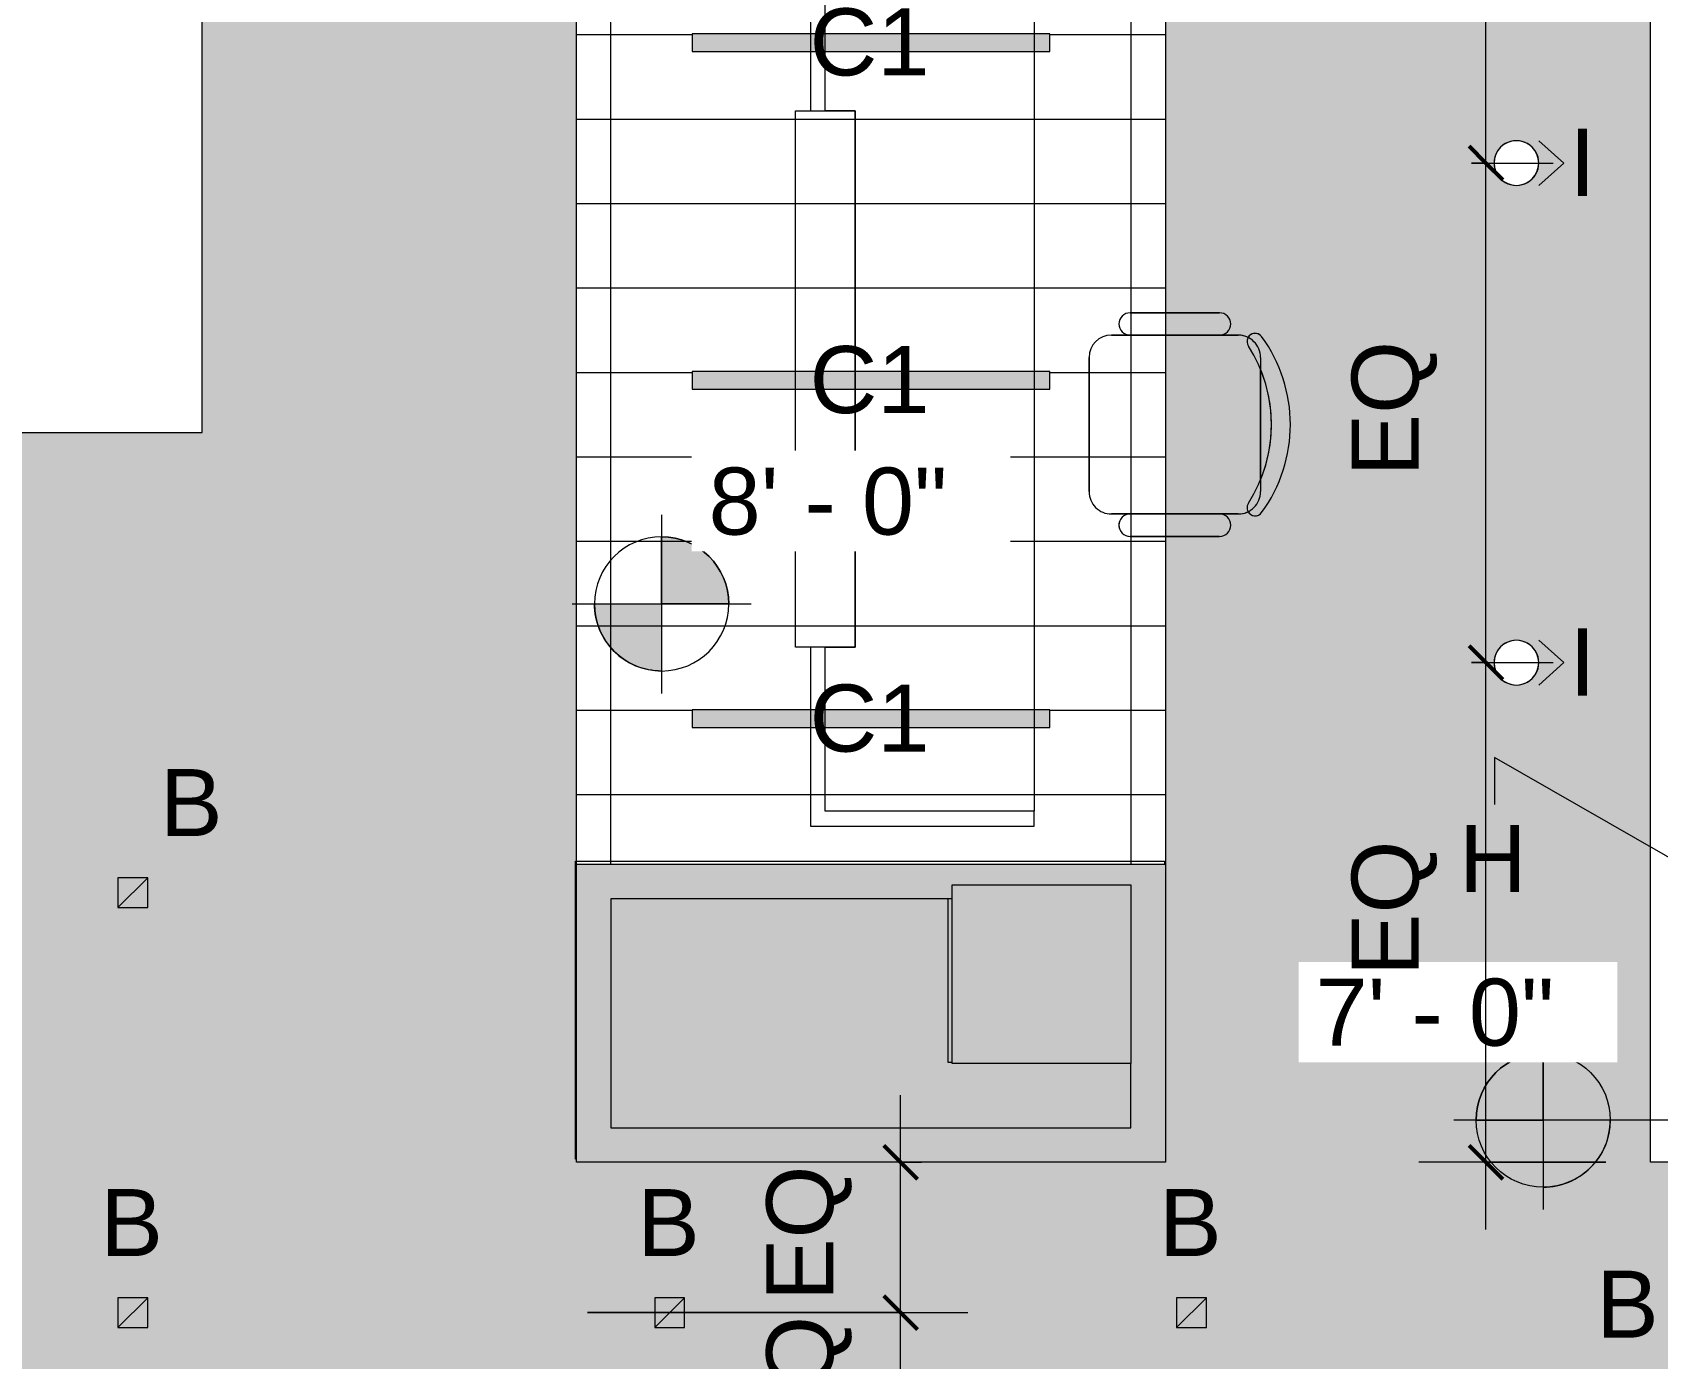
# Model space of a CAD drawing. Header units: inches. Extents: x -1206 to 1060, y -822 to 854.
# Drawn here: x -498.9 to -280.9, y -370.3 to -192.3 of the extents above; entities that cross this region are included whole.
import ezdxf

# ---------------------------------------------------------------- set-up
doc = ezdxf.new("R2010")
doc.units = ezdxf.units.IN
doc.header["$MEASUREMENT"] = 0
for name, color, linetype, lineweight in [('X1$0$18_0109_REV_dwg _7_', 8, 'Continuous', 9), ('X1$0$A-ANNO-DIMS', 211, 'Continuous', 9), ('X1$0$A-ANNO-DIMS-96', 211, 'Continuous', 9), ('X1$0$A-CLNG', 13, 'Continuous', 13), ('X1$0$A-CLNG-PATT', 13, 'Continuous', 13), ('X1$0$A-GENM', 13, 'Continuous', 9), ('X1$0$A-WALL', 113, 'Continuous', 13), ('X1$0$A-WALL-PATT', 111, 'Continuous', 13), ('X1$0$BB Columns_Pen_No__3', 250, 'Continuous', 20), ('X1$0$BB Columns_Pen_No__7', 250, 'Continuous', 20), ('X1$0$E-LITE-EQPM', 33, 'Continuous', 9), ('X1$0$E-LITE-EQPM-IDEN', 33, 'Continuous', 9), ('X1$0$G-ANNO-DIMS', 111, 'Continuous', 9), ('X1$0$I-FURN', 30, 'Continuous', 9), ('X1$0$I-WALL', 2, 'Continuous', 13), ('X1$0$S-COLS', 52, 'Continuous', 9)]:
    doc.layers.add(name, color=color, linetype=linetype, lineweight=lineweight)
doc.styles.add('X1$0$Arial', font='arial.ttf', dxfattribs={"height": 8.999999999999991})
doc.styles.add('X1$0$Swis721 Lt BT', font='swissl.ttf', dxfattribs={"height": 8.999999999999998})
doc.dimstyles.new('X1$0$OTJ_-_3_32__Linear__1_2__Tolerance', dxfattribs={"dimscale": 12, "dimtxt": 9.49783549252963, "dimasz": 0.375, "dimexe": 0.75, "dimexo": 0.5000000000000001, "dimgap": 0.5, "dimtad": 1, "dimdec": 1, "dimrnd": 0.5, "dimzin": 3, "dimdsep": 46, "dimlunit": 4, "dimtxsty": 'X1$0$Swis721 Lt BT', "dimblk1": 'X1$0$_Oblique', "dimblk2": 'X1$0$_Oblique', "dimsah": 1, "dimcen": 0.09, "dimdle": 0.75, "dimazin": 0, "dimtfac": 1, "dimtdec": 4, "dimtix": 1, "dimtmove": 0, "dimatfit": 3, "dimfxl": 1, "dimtvp": 1, "dimfrac": 2, "dimtolj": 1, "dimtzin": 0, "dimarcsym": 2})

# ---------------------------------------------------------------- blocks, each defined once
blk = doc.blocks.new('X1$0$Reception desk - Reception desk-5513343-FIRST FLOOR RCP')
at = {"layer": 'X1$0$A-GENM'}
for p, q in [((20.99523647554813, 62.6190210309234), (-9.004763524451825, 62.61902103092349)), ((-9.004763524451825, 62.61902103092349), (-9.004763524451901, 38.61902103092347)), ((20.99523647554813, 60.61902103092337), (20.99523647554813, 62.61902103092341)), ((-7.00476352445185, 38.61902103092346), (-7.004763524451814, 60.61902103092341)), ((-7.004763524451821, 60.61902103092341), (20.99523647554813, 60.61902103092337)), ((20.99523647554813, 60.61902103092337), (20.99523647554794, -55.3809789690766)), ((-11.00476352445205, -33.38097896907651), (-11.00476352445194, 38.61902103092348)), ((-11.00476352445194, 38.61902103092348), (-9.00476352445194, 38.61902103092348)), ((-9.00476352445194, 38.61902103092348), (-7.00476352445185, 38.61902103092347)), ((-7.00476352445185, 38.61902103092347), (-3.004763524451921, 38.61902103092346)), ((-3.004763524451921, 38.61902103092346), (-7.00476352445185, 38.61902103092346)), ((-3.004763524451921, 38.61902103092345), (-3.004763524452037, -33.38097896907654)), ((-3.004763524452037, -33.38097896907654), (-3.004763524451921, 38.61902103092346)), ((-9.004763524452136, -33.38097896907652), (-11.00476352445205, -33.38097896907651)), ((-7.004763524452139, -33.38097896907652), (-9.004763524452136, -33.38097896907652)), ((-9.004763524452132, -33.38097896907649), (-9.004763524452208, -57.38097896907649)), ((-3.004763524452037, -33.38097896907654), (-7.004763524452139, -33.38097896907652)), ((-7.00476352445225, -55.38097896907643), (-7.004763524452139, -33.38097896907649)), ((-7.004763524452139, -33.38097896907649), (-3.004763524452037, -33.38097896907654)), ((20.99523647554794, -55.38097896907662), (-7.004763524452253, -55.38097896907643)), ((20.99523647554794, -57.38097896907662), (20.99523647554794, -55.38097896907659)), ((-9.004763524452208, -57.38097896907649), (20.99523647554794, -57.38097896907659))]:
    blk.add_line(p, q, dxfattribs=at)
blk = doc.blocks.new('X1$0$F-Chairs1 - Workstation-4960872-FIRST FLOOR RCP')
at = {"layer": 'X1$0$I-FURN'}
for p, q in [((-8.99999999999905, -4.000000000000028), (9.000000000000973, -3.999999999999959)), ((7.440114741748853, -3.999999999999975), (-7.440114741746577, -4.000000000000028)), ((-11.99999999999892, -7.00000000000006), (-11.99999999999886, -24.00000000000004)), ((-11.99999999999886, -24.00000000000004), (-11.99999999999904, -7.000000000000017)), ((12.00000000000114, -23.99999999999996), (12.00000000000107, -6.999999999999964)), ((12.00000000000107, -6.999999999999942), (12.00000000000114, -23.99999999999996)), ((-14.99999999999891, -9.500000000000055), (-14.99999999999887, -21.50000000000005)), ((-14.99999999999887, -21.50000000000005), (-14.99999999999891, -9.500000000000055)), ((15.00000000000114, -21.49999999999994), (15.00000000000109, -9.499999999999943)), ((15.00000000000109, -9.499999999999943), (15.00000000000114, -21.49999999999994)), ((-8.999999999998849, -27.00000000000003), (9.000000000001153, -26.99999999999996)), ((9.000000000001153, -26.99999999999996), (-8.999999999998849, -27.00000000000003))]:
    blk.add_line(p, q, dxfattribs=at)
for centre, radius, start, end in [((1.138951563270374e-12, -20.00000000000012), 20.00000000000012, 53.82549701097881, 126.1745029890219), ((1.138951563270374e-12, -20.00000000000012), 20.00000000000011, 53.8254970109788, 126.1745029890219), ((-11.16784394531313, -4.726820033454812), 1.079356124133392, 126.1745029890219, 306.1745029890276), ((-11.16784394531313, -4.726820033454812), 1.079356124133392, 126.1745029890219, 242.0461196590851), ((-8.999999999999039, -7.000000000000028), 2.999999999999998, 89.99999999999982, 179.9999999999999), ((1.202900409488783e-12, -22.17640827348474), 19.64019157479824, 57.57575250459303, 122.4242474954076), ((1.202900409488783e-12, -22.17640827348474), 19.64019157479824, 68.0323088577692, 111.967691142231), ((9.000000000000963, -6.999999999999953), 2.999999999999996, 359.9999999999994, 89.99999999999987), ((11.16784394531523, -4.726820033454647), 1.079356124133357, 233.8254970109802, 53.82549701097887), ((11.16784394531523, -4.726820033454647), 1.079356124133362, 297.9538803408857, 53.82549701097917), ((-8.99999999999886, -7.000000000000047), 3.000000000000063, 153.7164312021698, 179.9999999999999), ((9.000000000000918, -6.999999999999975), 3.000000000000158, 1.463055153473218e-13, 26.28356879783206), ((-13.49999999999891, -9.50000000000005), 1.5, 1.78111062161957e-13, 180.0000000000001), ((-13.49999999999891, -9.50000000000005), 1.499999999999999, 2.353610464283002e-13, 180.0000000000001), ((13.50000000000108, -9.499999999999948), 1.500000000000001, 1.335832966214677e-13, 180.0000000000001), ((13.50000000000108, -9.499999999999948), 1.499999999999998, 2.417221557912273e-13, 180), ((-13.49999999999887, -21.50000000000004), 1.500000000000003, 180.0000000000001, 5.088887490341627e-14), ((-13.49999999999887, -21.50000000000004), 1.499999999999998, 180.0000000000003, 1.526666247102488e-13), ((13.50000000000114, -21.49999999999995), 1.500000000000008, 180.0000000000002, 5.088887490341627e-14), ((13.50000000000114, -21.49999999999995), 1.500000000000005, 179.9999999999999, 1.526666247102488e-13), ((-8.99999999999886, -24.00000000000003), 3.000000000000003, 180.0000000000001, 269.9999999999999), ((-8.99999999999886, -24.00000000000003), 3.000000000000002, 180.0000000000001, 269.9999999999999), ((9.000000000001142, -23.99999999999998), 2.999999999999991, 269.9999999999998, 2.798888119687895e-13), ((9.000000000001142, -23.99999999999998), 2.999999999999992, 269.9999999999998, 2.417221557912273e-13)]:
    blk.add_arc(centre, radius, start, end, dxfattribs=at)
blk = doc.blocks.new('X1$0$18_0109_REV_dwg _7_-5631515-FIRST FLOOR RCP')
at = {"layer": 'X1$0$BB Columns_Pen_No__3', "color": 9, "flags": 128}
blk.add_lwpolyline([(-6792.559927328699, 2579.066321040759), (-6792.689988332143, 2579.066321040759), (-6792.689988332143, 2619.066321040759), (-6713.689988332142, 2619.066321040759), (-6713.689988332142, 2618.65057956382)], dxfattribs=at)
at = {"layer": 'X1$0$BB Columns_Pen_No__7', "color": 9, "flags": 128}
blk.add_lwpolyline([(-6742.184927328698, 2592.066321040759), (-6742.689988332142, 2592.066321040759), (-6742.689988332142, 2614.033667390925)], dxfattribs=at)
blk = doc.blocks.new('X1$0$L-Recessed Square Downlight - 4_-4552743-FIRST FLOOR RCP')
at = {"layer": 'X1$0$E-LITE-EQPM'}
for p, q in [((-1.99999999999969, -2.00000000000022), (-1.99999999999969, 1.999999999999777)), ((-1.99999999999969, 1.999999999999777), (2.000000000000309, 1.999999999999777)), ((-1.99999999999969, 1.999999999999777), (2.000000000000309, -2.00000000000022)), ((2.000000000000309, 1.999999999999777), (2.000000000000309, -2.00000000000022)), ((2.000000000000309, -2.00000000000022), (-1.99999999999969, -2.00000000000022))]:
    blk.add_line(p, q, dxfattribs=at)
blk = doc.blocks.new('X1$0$Concrete-Rectangular-Column - 24 X 24-V32-FIRST FLOOR RCP')
at = {"layer": 'X1$0$S-COLS'}
blk.add_hatch(color=7, dxfattribs=at).paths.add_polyline_path([(12, -12.00000000000034), (12, 11.99999999999966), (-12, 11.99999999999966), (-12, -12.00000000000034), (-7.076117538866526, -12.00000000000034)], flags=0)
at = {"layer": 'X1$0$S-COLS', "color": 8, "lineweight": 20}
for p, q in [((-12, 12), (11.99999999999999, 12)), ((-12, -12), (-12, 12)), ((11.99999999999999, 12), (11.99999999999999, -12)), ((11.99999999999999, -12), (-12, -12))]:
    blk.add_line(p, q, dxfattribs=at)
blk = doc.blocks.new('X1$0$L-Recessed Circular - Wall Washer - 6_-5374595-FIRST FLOOR RCP')
at = {"layer": 'X1$0$E-LITE-EQPM'}
for p, q in [((-2.999999999999968, -2.999999999999904), (3.19744231092045e-14, -6.377481400514749)), ((3.000000000000021, -2.999999999999904), (3.164135620181696e-14, -6.377481400514749))]:
    blk.add_line(p, q, dxfattribs=at)
for centre, start, end in [((0, 0), 359.9999999999996, 179.9999999999997), ((0, 2.1316282072803e-14), 180.0000000000001, 359.9999999999993)]:
    blk.add_arc(centre, 2.999999999973965, start, end, dxfattribs=at)
blk = doc.blocks.new('X1$0$Spot Elevations - Spot Elevation - Target Filled-49714-FIRST FLOOR RCP')
at = {"layer": 'X1$0$G-ANNO-DIMS'}
h = blk.add_hatch(color=256, dxfattribs=at)
edge = h.paths.add_edge_path(flags=0)
edge.add_line((1.249000902703301e-16, 0), (-0.09374999999999985, 0))
edge.add_arc((4.891920202254595e-16, -2.60208521396521e-16), 0.09375000000000024, 90.00000000000063, 180.0000000000003, ccw=False)
edge.add_line((1.249000902703301e-16, 0.09375000000000007), (1.249000902703301e-16, 0))
h = blk.add_hatch(color=256, dxfattribs=at)
edge = h.paths.add_edge_path(flags=0)
edge.add_line((1.249000902703301e-16, 0), (0.09375000000000029, 0))
edge.add_arc((2.289834988289385e-16, 6.245004513516504e-17), 0.09374999999999996, 269.99999999999955, 359.99999999999966, ccw=False)
edge.add_line((1.249000902703301e-16, -0.09375), (1.249000902703301e-16, 0))
for p, q in [((-2.706168622523819e-16, 0.1243846875261664), (-2.706168622523819e-16, -0.125)), ((1.249000902703301e-16, 0), (1.249000902703301e-16, 0.09375000000000007)), ((0.1250000000000001, 7.067913962433002e-16), (-0.1249999999999998, 7.067913962433002e-16)), ((-0.09374999999999985, 0), (1.249000902703301e-16, 0)), ((1.249000902703301e-16, 0), (1.249000902703301e-16, -0.09375)), ((0.09375000000000029, 0), (1.249000902703301e-16, 0))]:
    blk.add_line(p, q, dxfattribs=at)
blk.add_circle((1.249000902703301e-16, 0), 0.09375000000000007, dxfattribs=at)
for centre, radius, start, end in [((4.891920202254595e-16, -2.60208521396521e-16), 0.09375000000000024, 90.0000000000002, 179.9999999999999), ((2.289834988289385e-16, 6.245004513516504e-17), 0.09374999999999996, 269.9999999999992, 359.9999999999993)]:
    blk.add_arc(centre, radius, start, end, dxfattribs=at)
blk = doc.blocks.new('X1$0$DIMBLOCK5-FIRST FLOOR RCP')
at = {"layer": 'X1$0$A-ANNO-DIMS-96', "lineweight": 50, "transparency": 16777216}
for p, q in [((-382.4478422680444, -364.1202338006263), (-384.6978422680444, -361.8702338006263)), ((-382.4478422680444, -364.1202338006263), (-380.1978422680444, -366.3702338006263)), ((-382.4478422680444, -384.2963474559079), (-384.6978422680444, -382.046347455908)), ((-382.4478422680444, -384.2963474559079), (-380.1978422680444, -386.5463474559079))]:
    blk.add_line(p, q, dxfattribs=at)
at = {"layer": 'X1$0$A-ANNO-DIMS-96', "transparency": 16777216}
for p, q in [((-424.4464619683785, -364.1202338006261), (-373.4478422680444, -364.1202338006264)), ((-382.4478422680444, -364.1202338006263), (-424.4464619683785, -364.1202338006261)), ((-382.4478422680444, -393.2963474559079), (-382.4478422680444, -364.1202338006263)), ((-379.6298227833839, -384.2963474559079), (-391.4478422680444, -384.2963474559079)), ((-382.4478422680445, -384.2963474559079), (-379.6298227833839, -384.2963474559079))]:
    blk.add_line(p, q, dxfattribs=at)
at = {"layer": 'X1$0$A-ANNO-DIMS-96', "color": 0, "transparency": 16777216, "insert": (-400.4630281386887, -382.7261907128374), "char_height": 8.999999999999998, "width": 20.44296020296854, "attachment_point": 1, "rotation": 90, "line_spacing_factor": 1.005061956881442, "style": 'X1$0$Swis721 Lt BT'}
blk.add_mtext('EQ', dxfattribs=at)
blk = doc.blocks.new('X1$0$_Oblique')
at = {"color": 0, "linetype": 'ByBlock', "lineweight": -2}
blk.add_line((-0.5, -0.5), (0.5, 0.5), dxfattribs=at)
blk = doc.blocks.new('X1$0$DIMBLOCK6-FIRST FLOOR RCP')
at = {"layer": 'X1$0$A-ANNO-DIMS-96', "transparency": 16777216}
for p, q in [((-382.4478422680444, -364.1202338006263), (-382.4478422680443, -334.9441201453417)), ((-379.6298227833838, -343.9441201453417), (-391.4478422680443, -343.9441201453417)), ((-382.4478422680443, -343.9441201453418), (-379.6298227833838, -343.9441201453418)), ((-424.4464619683785, -364.1202338006261), (-373.4478422680444, -364.1202338006264)), ((-382.4478422680444, -364.1202338006263), (-424.4464619683785, -364.1202338006261))]:
    blk.add_line(p, q, dxfattribs=at)
at = {"layer": 'X1$0$A-ANNO-DIMS-96', "lineweight": 50, "transparency": 16777216}
for p, q in [((-382.4478422680443, -343.9441201453417), (-384.6978422680443, -341.6941201453417)), ((-382.4478422680443, -343.9441201453417), (-380.1978422680443, -346.1941201453417)), ((-382.4478422680444, -364.1202338006263), (-384.6978422680444, -361.8702338006263)), ((-382.4478422680444, -364.1202338006263), (-380.1978422680444, -366.3702338006263))]:
    blk.add_line(p, q, dxfattribs=at)
at = {"layer": 'X1$0$A-ANNO-DIMS-96', "color": 0, "transparency": 16777216, "insert": (-400.4630281386887, -362.5500770575543), "char_height": 8.999999999999998, "width": 20.44296020296854, "attachment_point": 1, "rotation": 90, "line_spacing_factor": 1.005061956881442, "style": 'X1$0$Swis721 Lt BT'}
blk.add_mtext('EQ', dxfattribs=at)
blk = doc.blocks.new('X1$0$DIMBLOCK17-FIRST FLOOR RCP')
at = {"layer": 'X1$0$A-ANNO-DIMS-96', "lineweight": 50, "transparency": 16777216}
for p, q in [((-303.9455141061982, -276.8955469854113), (-306.1955141061982, -274.6455469854113)), ((-303.9455141061982, -276.8955469854113), (-301.6955141061982, -279.1455469854113)), ((-303.9455141061982, -343.9441201453419), (-306.1955141061982, -341.6941201453419)), ((-303.9455141061982, -343.9441201453419), (-301.6955141061982, -346.1941201453419))]:
    blk.add_line(p, q, dxfattribs=at)
at = {"layer": 'X1$0$A-ANNO-DIMS-96', "transparency": 16777216}
for p, q in [((-305.864359080701, -276.8955469854113), (-294.9455141061982, -276.8955469854113)), ((-303.9455141061982, -276.8955469854113), (-305.8643590807011, -276.8955469854113)), ((-303.9455141061982, -352.9441201453419), (-303.9455141061982, -276.8955469854113)), ((-287.8643590807012, -343.9441201453419), (-312.9455141061982, -343.9441201453419)), ((-303.9455141061982, -343.9441201453419), (-287.8643590807012, -343.9441201453419))]:
    blk.add_line(p, q, dxfattribs=at)
at = {"layer": 'X1$0$A-ANNO-DIMS-96', "color": 0, "transparency": 16777216, "insert": (-321.9606999768425, -318.9377336499469), "char_height": 8.999999999999998, "width": 20.44296020296854, "attachment_point": 1, "rotation": 90, "line_spacing_factor": 1.005061956881442, "style": 'X1$0$Swis721 Lt BT'}
blk.add_mtext('EQ', dxfattribs=at)
blk = doc.blocks.new('X1$0$DIMBLOCK18-FIRST FLOOR RCP')
at = {"layer": 'X1$0$A-ANNO-DIMS-96', "lineweight": 50, "transparency": 16777216}
for p, q in [((-303.9455141061982, -209.8469738254806), (-306.1955141061982, -207.5969738254806)), ((-303.9455141061982, -209.8469738254806), (-301.6955141061982, -212.0969738254806)), ((-303.9455141061982, -276.8955469854113), (-306.1955141061982, -274.6455469854113)), ((-303.9455141061982, -276.8955469854113), (-301.6955141061982, -279.1455469854113))]:
    blk.add_line(p, q, dxfattribs=at)
at = {"layer": 'X1$0$A-ANNO-DIMS-96', "transparency": 16777216}
for p, q in [((-305.864359080701, -209.8469738254806), (-294.9455141061982, -209.8469738254806)), ((-303.9455141061982, -209.8469738254806), (-305.8643590807011, -209.8469738254806)), ((-303.9455141061982, -276.8955469854113), (-303.9455141061982, -209.8469738254806)), ((-305.864359080701, -276.8955469854113), (-294.9455141061982, -276.8955469854113)), ((-303.9455141061982, -276.8955469854113), (-305.8643590807011, -276.8955469854113))]:
    blk.add_line(p, q, dxfattribs=at)
at = {"layer": 'X1$0$A-ANNO-DIMS-96', "color": 0, "transparency": 16777216, "insert": (-321.9606999768425, -251.8891604900162), "char_height": 8.999999999999998, "width": 20.44296020296854, "attachment_point": 1, "rotation": 90, "line_spacing_factor": 1.005061956881442, "style": 'X1$0$Swis721 Lt BT'}
blk.add_mtext('EQ', dxfattribs=at)
blk = doc.blocks.new('X1$0$DIMBLOCK19-FIRST FLOOR RCP')
at = {"layer": 'X1$0$A-ANNO-DIMS-96', "lineweight": 50, "transparency": 16777216}
for p, q in [((-303.9455141061982, -142.79840066555), (-306.1955141061982, -140.54840066555)), ((-303.9455141061982, -142.79840066555), (-301.6955141061982, -145.04840066555)), ((-303.9455141061982, -209.8469738254806), (-306.1955141061982, -207.5969738254806)), ((-303.9455141061982, -209.8469738254806), (-301.6955141061982, -212.0969738254806))]:
    blk.add_line(p, q, dxfattribs=at)
at = {"layer": 'X1$0$A-ANNO-DIMS-96', "transparency": 16777216}
for p, q in [((-305.8643590807009, -142.79840066555), (-294.9455141061982, -142.79840066555)), ((-303.9455141061982, -142.79840066555), (-305.8643590807009, -142.79840066555)), ((-303.9455141061982, -209.8469738254806), (-303.9455141061982, -142.79840066555)), ((-305.864359080701, -209.8469738254806), (-294.9455141061982, -209.8469738254806)), ((-303.9455141061982, -209.8469738254806), (-305.8643590807011, -209.8469738254806))]:
    blk.add_line(p, q, dxfattribs=at)
at = {"layer": 'X1$0$A-ANNO-DIMS-96', "color": 0, "transparency": 16777216, "insert": (-321.9606999768425, -184.8405873300855), "char_height": 8.999999999999998, "width": 20.44296020296854, "attachment_point": 1, "rotation": 90, "line_spacing_factor": 1.005061956881442, "style": 'X1$0$Swis721 Lt BT'}
blk.add_mtext('EQ', dxfattribs=at)
blk = doc.blocks.new('X1')
at = {"layer": 'X1$0$A-CLNG-PATT'}
h = blk.add_hatch(dxfattribs=at)
h.set_pattern_fill('FP1_1', color=256, style=0, pattern_type=2)
h.set_pattern_definition([(0, (0, 0), (30.72, 7.68), [1.267, -21.773, 1.267, -21.773, -122.88]), (0, (0, 0), (30.72, 7.68), [-46.08, 1.267, -44.813, 1.267, -21.773, -53.76]), (0, (0, 0), (30.72, 7.68), [-115.2, 1.267, -14.093, 1.267, -37.133]), (120, (11.52, 3.84), (-22.01107510106448, 22.76430040425796), [1.267, -21.773, 1.267, -21.773, -122.88]), (120, (11.52, 3.84), (-22.01107510106448, 22.76430040425796), [-46.07999999999999, 1.267, -44.813, 1.267, -21.773, -53.75999999999999]), (120, (11.52, 3.84), (-22.01107510106448, 22.76430040425796), [-115.2, 1.267, -14.093, 1.267, -37.133]), (240, (15.36, 19.2), (-8.708924898935503, -30.44430040425795), [1.267, -21.773, 1.267, -21.773, -122.88]), (240, (15.36, 19.2), (-8.708924898935503, -30.44430040425795), [-46.08, 1.267, -44.813, 1.267, -21.773, -53.76]), (240, (15.36, 19.2), (-8.708924898935503, -30.44430040425795), [-115.2, 1.267, -14.093, 1.267, -37.133])])
h.paths.add_polyline_path([(-326.9749493064213, -551.3034225132491), (-321.1820315692584, -551.3034225132491), (-321.1820315692584, -406.1941201481503), (-104.6607779913061, -406.1941201481503), (-104.6607779913061, -343.944120145342), (-281.8643590807015, -343.944120145342), (-281.8643590807005, -8.70125434568905), (-476.1457181878784, -8.70125434568905), (-476.1457181878782, -246.007859512511), (-794.4294770481946, -246.00785951251), (-794.4294770481947, -455.2963474559088), (-794.5857920039754, -455.2963474559088), (-794.5857920039754, -551.3034225132491), (-768.9294770482086, -551.3034225132491), (-768.9294770482086, -551.2152997941719), (-409.6794770481947, -551.2152997941729), (-409.6794770481947, -551.3034225132491), (-349.3101361878238, -551.3034225132491)], flags=0)
h.paths.add_polyline_path([(-365.675925315433, -515.194120145342), (-749.8357920039759, -515.194120145342), (-749.8357920039754, -384.2963474559099), (-365.6759253154311, -384.2963474559099), (-365.6759253154315, -510.3061674075047)], flags=0)
h.paths.add_polyline_path([(-346.9294770482089, -343.9441201453427), (-425.9294770482089, -343.9441201453423), (-425.9294770482089, -134.9441201453421), (-346.9294770482084, -134.9441201453423), (-346.9294770482089, -339.3191201453424)], flags=0)
h.paths.add_polyline_path([(-351.5544770482088, -339.3191201453424), (-351.5544770482088, -330.7009986856492), (-375.5544770482088, -330.7009986856492), (-375.5544770482088, -308.5691201453421), (-421.3044770482086, -308.5691201453421), (-421.304477048209, -339.3191201453424), (-362.4294770482098, -339.3191201453424)], flags=0)
h.paths.add_polyline_path([(-651.929477048209, -330.7009986856492), (-675.929477048209, -330.7009986856492), (-675.929477048209, -306.7009986856492), (-651.929477048209, -306.7009986856492)], flags=0)
h.paths.add_polyline_path([(-362.4294770482098, -285.5931275518305), (-362.4294770482098, -283.2415650518306), (-410.42947704821, -283.2415650518306), (-410.42947704821, -285.5931275518305), (-365.6759253154311, -285.5931275518305)], flags=0)
h.paths.add_polyline_path([(-299.8643590807009, -279.8955469854116), (-300.6408162160087, -279.7933244642789), (-301.364359080701, -279.4936231967652), (-301.9856794242607, -279.0168673289713), (-302.4624352920543, -278.395546985412), (-302.7621365595683, -277.6720041207196), (-302.864359080701, -276.8955469854116), (-302.7621365595683, -276.119089850104), (-302.4624352920545, -275.3955469854118), (-301.9856794242607, -274.7742266418521), (-301.364359080701, -274.2974707740584), (-300.6408162160087, -273.9977695065447), (-299.864359080701, -273.8955469854116), (-299.0879019453934, -273.9977695065447), (-298.364359080701, -274.2974707740584), (-297.7430387371414, -274.7742266418521), (-297.2662828693479, -275.3955469854118), (-296.9665816018338, -276.119089850104), (-296.8643590807009, -276.8955469854126), (-296.9665816018336, -277.6720041207192), (-297.2662828693481, -278.395546985412), (-297.7430387371412, -279.0168673289713), (-298.364359080701, -279.4936231967652), (-299.0879019453934, -279.7933244642789)], flags=0)
h.paths.add_polyline_path([(-410.42947704821, -240.1748214966055), (-362.4294770482098, -240.1748214966055), (-362.4294770482098, -237.8232589966065), (-410.42947704821, -237.8232589966065)], flags=0)
h.paths.add_polyline_path([(-299.864359080701, -212.8469738254874), (-300.6408162160087, -212.7447513043484), (-301.364359080701, -212.4450500368342), (-301.9856794242607, -211.9682941690406), (-302.4624352920545, -211.3469738254809), (-302.7621365595681, -210.6234309607886), (-302.864359080701, -209.8469738254811), (-302.7621365595681, -209.0705166901732), (-302.4624352920545, -208.3469738254811), (-301.9856794242607, -207.7256534819215), (-301.364359080701, -207.2488976141277), (-300.6408162160087, -206.949196346614), (-299.864359080701, -206.8469738254809), (-299.0879019453932, -206.949196346614), (-298.364359080701, -207.2488976141277), (-297.7430387371412, -207.7256534819215), (-297.2662828693479, -208.3469738254811), (-296.9665816018336, -209.0705166901735), (-296.864359080701, -209.8469738254811), (-296.9665816018338, -210.6234309607886), (-297.2662828693479, -211.3469738254809), (-297.7430387371414, -211.9682941690406), (-298.4640024154911, -212.4863236575046), (-299.0879019453934, -212.7447513043484)], flags=0)
h.paths.add_polyline_path([(-362.4294770482098, -194.8607106618027), (-362.4294770482098, -192.509148161804), (-410.42947704821, -192.509148161804), (-410.42947704821, -194.8607106618027), (-363.0626604237056, -194.8607106618027)], flags=0)
h.paths.add_polyline_path([(-391.8966361878238, -149.6199013953381), (-362.4294770482098, -149.6199013953381), (-362.4294770482098, -147.2683388953382), (-410.42947704821, -147.2683388953382), (-410.42947704821, -149.6199013953381), (-407.4719493144545, -149.6199013953381)], flags=0)
h.paths.add_polyline_path([(-299.864359080701, -145.7984006655506), (-300.6408162160087, -145.6961781444177), (-301.4003236878238, -145.3688802632462), (-301.9856794242607, -144.9197210091101), (-302.4624352920543, -144.2984006655504), (-302.7621365595681, -143.5748578008579), (-302.8643590807009, -142.7984006655504), (-302.7621365595681, -142.0219435302426), (-302.4624352920541, -141.2984006655504), (-301.9856794242605, -140.6770803219908), (-301.3643590807009, -140.200324454197), (-300.6408162160085, -139.9006231866831), (-299.8643590807007, -139.7984006655774), (-299.0879019453931, -139.9006231866831), (-298.3643590807009, -140.200324454197), (-297.7430387371409, -140.6770803219908), (-297.2662828693476, -141.2984006655504), (-296.9665816018334, -142.021943530243), (-296.8643590807009, -142.7984006655473), (-296.9665816018336, -143.5748578008579), (-297.2662828693476, -144.2984006655504), (-297.7430387371412, -144.9197210091101), (-298.3643590807009, -145.3964768769037), (-299.0879019453932, -145.6961781444177)], flags=0)
h.paths.add_polyline_path([(-351.8357920039767, -93.1941201453419), (-378.1794770482085, -93.1941201453419), (-378.1794770482085, -64.6941201453419), (-349.6794770482085, -64.6941201453419), (-349.6794770482085, -93.1941201453419), (-350.3044770482084, -93.1941201453419)], flags=0)
h.paths.add_polyline_path([(-369.1888555813478, -90.9441201453419), (-351.9294770482085, -90.9441201453419), (-351.9294770482085, -90.70099868564834), (-375.8357920039767, -90.70099868564834), (-375.8357920039767, -66.9441201453419), (-375.9294770482083, -66.9441201453419), (-375.9294770482083, -90.9441201453419), (-369.8708573594471, -90.9441201453419)], flags=0)
h.paths.add_polyline_path([(-299.8643590807007, -78.74982750561973), (-300.6408162160085, -78.64760498448685), (-301.3643590807007, -78.347903716973), (-301.9856794242605, -77.8711478491794), (-302.4624352920541, -77.24982750561956), (-302.7621365595678, -76.52628464092719), (-302.8643590807005, -75.7498275056194), (-302.7621365595678, -74.97337037031211), (-302.4624352920541, -74.24982750561973), (-301.9856794242607, -73.62850716206007), (-301.3643590807005, -73.15175129426596), (-300.640816216008, -72.85205002675211), (-299.8643590807005, -72.7498275056194), (-299.0879019453948, -72.85205002675228), (-298.3643590807005, -73.15175129426613), (-297.7430387371409, -73.62850716206007), (-297.2662828693473, -74.24982750561973), (-296.9665816018336, -74.97337037031211), (-296.8643590807009, -75.74982750561956), (-296.9665816018334, -76.52628464092719), (-297.2662828693473, -77.24982750561956), (-297.7430387371409, -77.8711478491794), (-298.3643590807005, -78.347903716973), (-299.0879019453931, -78.64760498448685)], flags=0)
h = blk.add_hatch(dxfattribs=at)
h.set_pattern_fill('FP1_31', color=256, style=0, pattern_type=2)
h.set_pattern_definition([(0, (0, 0), (0, 11.331), [])])
h.paths.add_polyline_path([(-349.3101361878238, -303.9441201453422), (-346.9294770482084, -303.9441201453422), (-346.9294770482084, -134.9441201453423), (-425.9294770482085, -134.9441201453421), (-425.9294770482089, -303.9441201453412), (-351.5544770482088, -303.9441201453422)], flags=0)
h.paths.add_polyline_path([(-346.9294770482084, -303.9441201453422), (-351.5544770482088, -298.4684207424398), (-351.5544770482088, -297.7667448351818), (-349.3101361878238, -300.7643958229713)], flags=0)
h.paths.add_polyline_path([(-425.9294770482089, -303.9441201453412), (-421.3044770482088, -297.7667448351801), (-421.3044770482088, -298.4684207424385)], flags=0)
h.paths.add_polyline_path([(-362.4294770482098, -285.5931275518305), (-410.42947704821, -285.5931275518305), (-410.42947704821, -283.2415650518306), (-362.4294770482098, -283.2415650518306)], flags=0)
h.paths.add_polyline_path([(-410.42947704821, -240.1748214966055), (-410.42947704821, -237.8232589966055), (-362.4294770482098, -237.8232589966065), (-362.4294770482098, -240.1748214966055), (-391.8966361878238, -240.1748214966055)], flags=0)
h.paths.add_polyline_path([(-362.4294770482098, -194.8607106618027), (-410.42947704821, -194.8607106618027), (-410.42947704821, -192.509148161804), (-362.4294770482098, -192.509148161804)], flags=0)
h.paths.add_polyline_path([(-391.8966361878238, -149.6199013953381), (-410.42947704821, -149.6199013953381), (-410.42947704821, -147.2683388953382), (-362.4294770482098, -147.2683388953382), (-362.4294770482098, -149.6199013953381)], flags=0)
h.paths.add_polyline_path([(-352.7462757803817, -139.5691201453422), (-346.9294770482084, -134.9441201453423), (-351.8142255177337, -139.5691201453422)], flags=0)
h.paths.add_polyline_path([(-420.112678316036, -139.5691201453422), (-421.0447285786847, -139.5691201453422), (-421.3044770482086, -139.3231839054223), (-421.3044770482086, -138.6215079981638)], flags=0)
at = {"layer": 'X1$0$A-WALL-PATT', "lineweight": 9}
for points in [[(-351.5544770482088, -308.5691201453421), (-346.9294770482084, -308.5691201453421), (-346.9294770482084, -303.9441201453422), (-425.9294770482089, -303.9441201453419), (-425.9294770482089, -308.5691201453421), (-375.5544770482088, -308.5691201453421), (-375.5544770482088, -306.7009986856492), (-351.5544770482088, -306.7009986856492)], [(-425.9294770482089, -343.9441201453423), (-421.304477048209, -343.9441201453423), (-421.3044770482086, -308.5691201453421), (-425.9294770482089, -308.5691201453421), (-425.9294770482089, -339.3191201453421)], [(-346.9294770482089, -339.3191201453424), (-346.9294770482084, -308.5691201453421), (-351.5544770482088, -308.5691201453421), (-351.5544770482088, -339.3191201453424), (-349.3101361878238, -339.3191201453424)], [(-346.9294770482089, -343.9441201453427), (-346.9294770482089, -339.3191201453424), (-421.304477048209, -339.3191201453424), (-421.304477048209, -343.9441201453423), (-349.3101361878238, -343.9441201453427)]]:
    blk.add_hatch(color=7, dxfattribs=at).paths.add_polyline_path(points, flags=0)
at = {"layer": 'X1$0$A-CLNG'}
for p, q in [((-476.1457181878782, -246.0078595125105), (-476.1457181878779, -8.701254345688794)), ((-425.9294770482087, -303.9441201453412), (-425.9294770482084, -134.9441201453417)), ((-346.9294770482084, -134.9441201453419), (-346.9294770482086, -303.9441201453415)), ((-362.4294770482096, -192.5091481618035), (-410.4294770482097, -192.5091481618021)), ((-410.4294770482095, -192.5091481618021), (-410.4294770482097, -194.8607106618021)), ((-362.4294770482097, -194.8607106618036), (-362.4294770482096, -192.5091481618036)), ((-410.4294770482097, -194.8607106618022), (-362.4294770482097, -194.8607106618036)), ((-362.4294770482099, -237.8232589966051), (-410.4294770482098, -237.8232589966061)), ((-410.4294770482098, -237.8232589966061), (-410.4294770482097, -240.1748214966061)), ((-362.4294770482098, -240.1748214966051), (-362.4294770482098, -237.8232589966051)), ((-410.4294770482098, -240.1748214966061), (-362.4294770482098, -240.1748214966051)), ((-794.585792003975, -246.0078595125095), (-476.1457181878782, -246.0078595125105)), ((-362.4294770482099, -283.24156505183), (-410.4294770482099, -283.2415650518287)), ((-410.4294770482098, -283.2415650518287), (-410.4294770482099, -285.5931275518287)), ((-362.4294770482099, -285.59312755183), (-362.4294770482099, -283.24156505183)), ((-410.4294770482099, -285.5931275518287), (-362.4294770482099, -285.59312755183))]:
    blk.add_line(p, q, dxfattribs=at)
for centre, radius, start, end in [((-299.864359080701, -209.8469738254806), 3, 90, 269.9999999999996), ((-299.864359080701, -209.8469738254806), 2.999999999999986, 269.9999999999994, 89.99999999999973), ((-299.864359080701, -276.8955469854113), 3, 90, 269.9999999999996), ((-299.864359080701, -276.8955469854113), 2.999999999999972, 269.9999999999991, 89.99999999999946)]:
    blk.add_arc(centre, radius, start, end, dxfattribs=at)
at = {"layer": 'X1$0$A-WALL', "lineweight": 9}
for p, q in [((-421.3044770482088, -303.9441201453412), (-421.3044770482085, -139.5691201453417)), ((-351.5544770482084, -139.5691201453419), (-351.5544770482086, -303.9441201453415))]:
    blk.add_line(p, q, dxfattribs=at)
at = {"layer": 'X1$0$A-WALL', "color": 8, "lineweight": 20}
for p, q in [((-425.9294770482087, -303.9441201453412), (-346.9294770482087, -303.9441201453415)), ((-425.9294770482088, -343.9441201453417), (-425.9294770482087, -303.9441201453412)), ((-346.9294770482087, -303.9441201453415), (-346.9294770482088, -343.9441201453419)), ((-375.5544770482088, -308.5691201453414), (-421.3044770482087, -308.5691201453413)), ((-421.3044770482087, -308.5691201453412), (-421.3044770482088, -339.3191201453417)), ((-351.5544770482088, -339.3191201453419), (-351.5544770482088, -330.7009986856488)), ((-421.3044770482088, -339.3191201453417), (-351.5544770482088, -339.3191201453419)), ((-346.9294770482088, -343.9441201453419), (-425.9294770482088, -343.9441201453417))]:
    blk.add_line(p, q, dxfattribs=at)
at = {"layer": 'X1$0$E-LITE-EQPM-IDEN'}
for p, q in [((-302.8020508512222, -289.5995151568156), (-302.8020508512222, -295.9179681327348)), ((-267.9540187903306, -309.6316201453416), (-302.8020508512222, -289.5995151568156))]:
    blk.add_line(p, q, dxfattribs=at)
at = {"layer": 'X1$0$G-ANNO-DIMS'}
blk.add_line((-261.3627458610924, -338.2778927317206), (-296.2684068752938, -338.2778927317206), dxfattribs=at)
at = {"layer": 'X1$0$I-WALL'}
for p, q in [((-281.8643590807012, -343.9441201453419), (-281.8643590807006, -8.70125434568939)), ((-276.8643590807011, -343.9441201453419), (-281.8643590807012, -343.9441201453419))]:
    blk.add_line(p, q, dxfattribs=at)
at = {"layer": 'X1$0$18_0109_REV_dwg _7_', "color": 253}
blk.add_blockref('X1$0$18_0109_REV_dwg _7_-5631515-FIRST FLOOR RCP', (6366.63045028049, -2922.602787536267), dxfattribs=at)
at = {"layer": 'X1$0$A-GENM'}
blk.add_blockref('X1$0$Reception desk - Reception desk-5513343-FIRST FLOOR RCP', (-385.554477048209, -241.4441201453411), dxfattribs=at)
at = {"layer": 'X1$0$E-LITE-EQPM', "rotation": 89.9999999999998}
for p in [(-299.864359080701, -209.8469738254806), (-299.864359080701, -276.8955469854113)]:
    blk.add_blockref('X1$0$L-Recessed Circular - Wall Washer - 6_-5374595-FIRST FLOOR RCP', p, dxfattribs=at)
at = {"layer": 'X1$0$E-LITE-EQPM', "extrusion": (0, 0, -1), "rotation": 180}
for p in [(485.4294770481947, -307.7587417442499), (485.4294770481945, -364.1202338006266), (413.4294770481945, -364.1202338006264), (343.4289784423452, -364.1202338006262)]:
    blk.add_blockref('X1$0$L-Recessed Square Downlight - 4_-4552743-FIRST FLOOR RCP', p, dxfattribs=at)
at = {"layer": 'X1$0$G-ANNO-DIMS', "extrusion": (0, 0, -1), "xscale": 95.99999999999994, "yscale": 95.99999999999994, "zscale": 95.99999999999994}
blk.add_blockref('X1$0$Spot Elevations - Spot Elevation - Target Filled-49714-FIRST FLOOR RCP', (414.5075215613734, -269.0147784168261), dxfattribs=at)
at = {"layer": 'X1$0$G-ANNO-DIMS', "xscale": 95.99999999999994, "yscale": 95.99999999999994, "zscale": 95.99999999999994}
blk.add_blockref('X1$0$Spot Elevations - Spot Elevation - Target Filled-49714-FIRST FLOOR RCP', (-296.2684068752936, -338.2778927317203), dxfattribs=at)
at = {"layer": 'X1$0$I-FURN', "rotation": 269.9999999999999}
blk.add_blockref('X1$0$F-Chairs1 - Workstation-4960872-FIRST FLOOR RCP', (-330.1794770482082, -244.9441201453412), dxfattribs=at)
at = {"layer": 'X1$0$S-COLS'}
blk.add_blockref('X1$0$Concrete-Rectangular-Column - 24 X 24-V32-FIRST FLOOR RCP', (-363.5544770482088, -318.7009986856488), dxfattribs=at)
at = {"layer": 'X1$0$E-LITE-EQPM-IDEN', "char_height": 8.999999999999991, "attachment_point": 1, "style": 'X1$0$Arial'}
for s, insert, width in [('C1', (-394.6555550824215, -189.0959677415513), 19.69499999999998), ('I', (-292.7419171762963, -205.2572115747458), 3.938999999999995), ('C1', (-394.6555550824215, -234.4084774153876), 19.69499999999998), ('I', (-292.7419171762963, -272.3057847346765), 3.938999999999995), ('C1', (-394.6555550824216, -279.8283846315778), 19.69499999999998), ('B', (-481.7815393343748, -291.1689794935147), 10.30199999999999), ('H', (-307.5453579378364, -298.6679681327349), 11.21099999999999), ('B', (-489.7815393343748, -347.5304715498913), 10.30199999999999), ('B', (-417.7815393343748, -347.5304715498912), 10.30199999999999), ('B', (-347.7810407285254, -347.530471549891), 10.30199999999999), ('B', (-289.1655934160992, -358.4793578960102), 10.30199999999999)]:
    blk.add_mtext(s, dxfattribs=dict(at, insert=insert, width=width))
at = {"layer": 'X1$0$A-ANNO-DIMS'}
for base, p1, p2, override, picture, middle in [((-303.9455141061983, -142.7984006655501), (-299.8643590807011, -209.8469738254806), (-299.8643590807009, -142.79840066555), {"dimpost": '<>', "dimfxl": 67.04857315993058}, 'X1$0$DIMBLOCK19-FIRST FLOOR RCP', (-314.8945974292067, -176.3226872455153)), ((-303.9455141061983, -209.8469738254807), (-299.8643590807011, -276.8955469854113), (-299.8643590807011, -209.8469738254806), {"dimpost": '<>', "dimfxl": 67.04857315993067}, 'X1$0$DIMBLOCK18-FIRST FLOOR RCP', (-314.8945974292067, -243.3712604054459)), ((-382.4478422680444, -343.9441201453419), (-430.4464619683785, -364.1202338006261), (-385.6298227833838, -343.9441201453418), {"dimpost": '<>', "dimfxl": 49.14882206186584}, 'X1$0$DIMBLOCK6-FIRST FLOOR RCP', (-393.3969255910528, -354.0321769729838)), ((-382.4478422680445, -364.1202338006261), (-385.6298227833839, -384.2963474559079), (-430.4464619683785, -364.1202338006261), {"dimpost": '<>', "dimfxl": 49.14882206186476}, 'X1$0$DIMBLOCK5-FIRST FLOOR RCP', (-393.3969255910529, -374.208290628267))]:
    dim = blk.add_linear_dim(base=base, p1=p1, p2=p2, angle=89.99999999999991, text='EQ', dimstyle='X1$0$OTJ_-_3_32__Linear__1_2__Tolerance', override=override, dxfattribs=at)
    dim.commit()
    dim.dimension.update_dxf_attribs({"geometry": picture, "text_midpoint": middle})
at = {"layer": 'X1$0$G-ANNO-DIMS', "char_height": 9, "width": 38.23472022955523, "attachment_point": 1, "line_spacing_factor": 0.9417779076525876, "style": 'X1$0$Arial', "bg_fill": 3, "box_fill_scale": 1.25, "bg_fill_color": 256, "bg_fill_true_color": 13158600, "bg_fill_transparency": 0}
for s, insert in [('8\' - 0"', (-408.205538432715, -250.7166536768707)), ('7\' - 0"', (-326.8030910696527, -319.2968327218927))]:
    blk.add_mtext(s, dxfattribs=dict(at, insert=insert))
at = {"layer": 'X1$0$A-ANNO-DIMS'}
dim = blk.add_linear_dim(base=(-303.9455141061983, -276.8955469854114), p1=(-281.8643590807012, -343.9441201453419), p2=(-299.8643590807011, -276.8955469854113), angle=89.99999999999991, text='EQ', dimstyle='X1$0$OTJ_-_3_32__Linear__1_2__Tolerance', override={"dimpost": '<>', "dimfxl": 69.42269918969276}, dxfattribs=at)
dim.commit()
dim.dimension.update_dxf_attribs({"geometry": 'X1$0$DIMBLOCK17-FIRST FLOOR RCP', "text_midpoint": (-314.8945974292067, -310.4198335653766)})

msp = doc.modelspace()

# ---------------------------------------------------------------- block references
at = {"color": 253}
msp.add_blockref('X1', (0, 0), dxfattribs=at)

doc.saveas('drawing.dxf')
